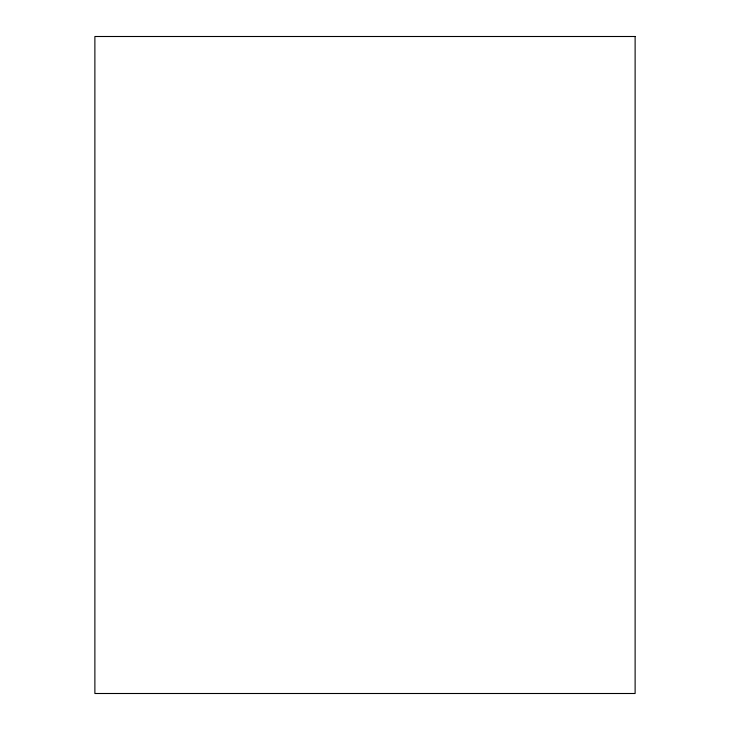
<?xml version="1.0" encoding="UTF-8"?>
<svg xmlns="http://www.w3.org/2000/svg" width="730" height="730" viewBox="0 0 730 730"><rect width="100%" height="100%" fill="white"/><g stroke="black" fill="none" stroke-linecap="round" stroke-linejoin="round"><path stroke-width="1.09" d="M635.118 36.5L94.882 36.5L94.882 693.5L635.118 693.5L635.118 36.5"/></g></svg>
